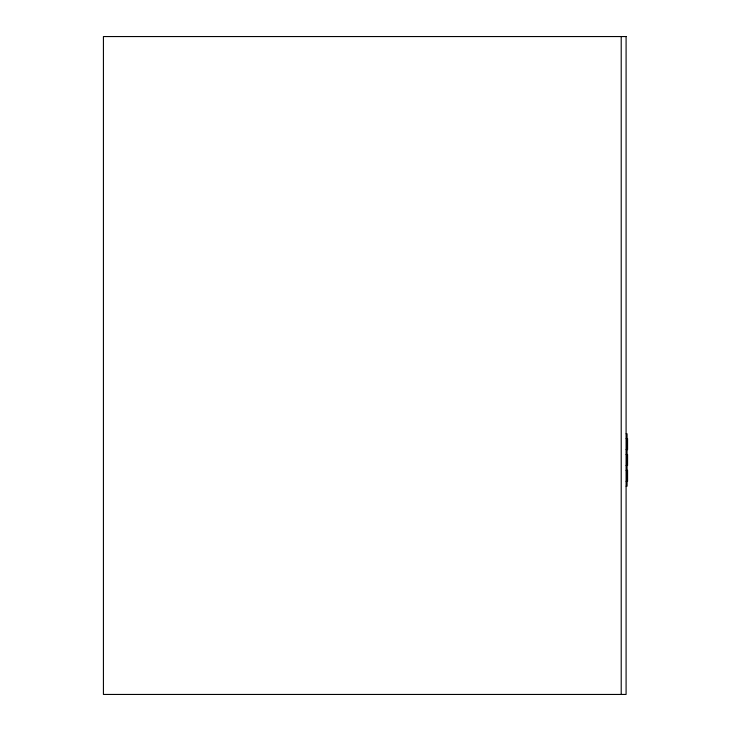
<?xml version="1.0" encoding="UTF-8"?>
<svg xmlns="http://www.w3.org/2000/svg" width="731" height="731" viewBox="0 0 731 731"><rect width="100%" height="100%" fill="white"/><g stroke="black" fill="none" stroke-linecap="round" stroke-linejoin="round"><path stroke-width="1.1" d="M626.111 433.785L627.088 433.785L627.088 486.179L626.111 486.179M626.111 438.664L627.573 438.664L627.573 449.629L626.111 449.629M626.111 454.499L627.573 454.499L627.573 465.464L626.111 465.464M626.111 470.335L627.573 470.335L627.573 481.3L626.111 481.3M621.213 36.55L621.213 694.45M626.092 36.55L103.427 36.55L103.427 694.45L626.092 694.45L626.092 36.55"/></g></svg>
